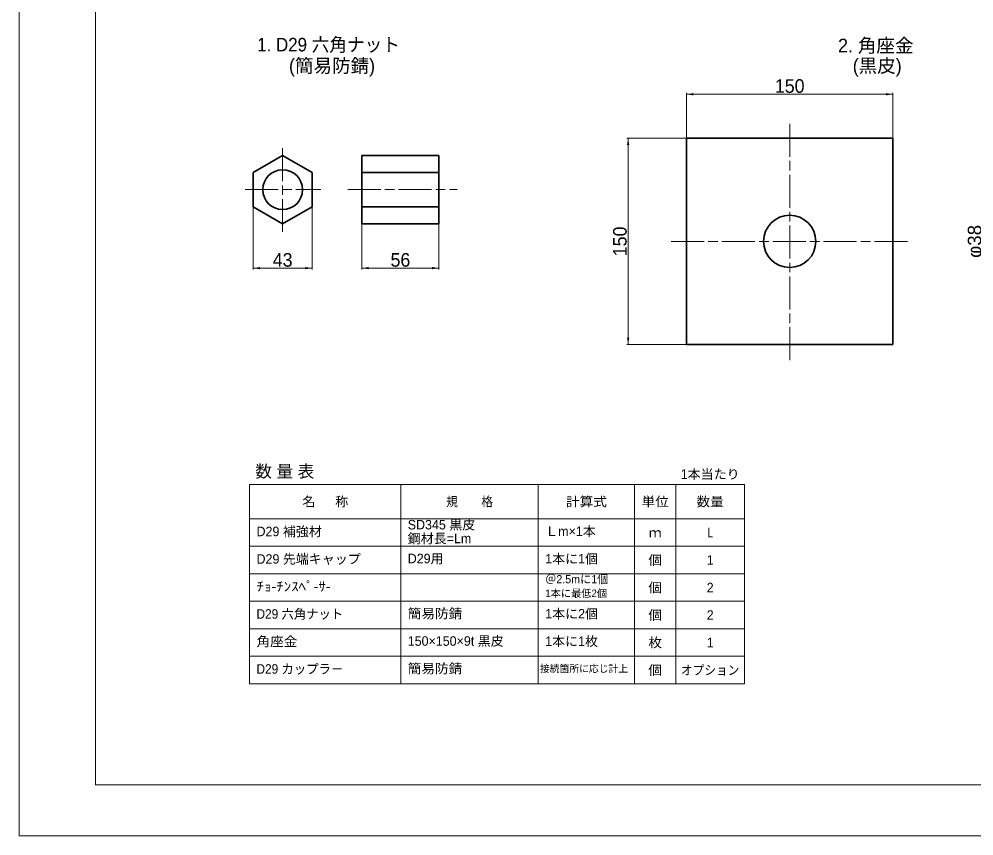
# Model space of a CAD drawing. Units: millimetres at full size, sheet at 1:2. Extents: x 212 to 1894, y 2197 to 3385.
# Drawn here: x 212 to 906, y 2197 to 2791 of the extents above; entities that cross this region are included whole.
import ezdxf
from ezdxf.enums import TextEntityAlignment as Align

# ---------------------------------------------------------------- set-up
doc = ezdxf.new("R2010")
doc.units = ezdxf.units.MM
doc.header["$LTSCALE"] = 2
doc.linetypes.add('CHAIN', pattern=[18.5, 12, -1.5, 3.5, -1.5])
for name, color, linetype, lineweight in [('1 外形線', 7, 'Continuous', 35), ('4 中心線', 1, 'CHAIN', 18), ('6寸法線', 4, 'Continuous', 13), ('7 枠・タイトル', 7, 'Continuous', 13), ('8 数量表', 7, 'Continuous', 13), ('Defpoints_2', 7, 'Continuous', 13)]:
    doc.layers.add(name, color=color, linetype=linetype, lineweight=lineweight)
doc.styles.add('ＭＳ Ｐゴシック', font='')
doc.styles.get('ＭＳ Ｐゴシック').set_extended_font_data('MS PGothic')

# ---------------------------------------------------------------- blocks, each defined once
blk = doc.blocks.new('filled_arrow')
at = {"color": 0, "linetype": 'Continuous', "lineweight": -2}
blk.add_solid([(7.5, 1.25), (0, 0), (7.5, -1.25)], dxfattribs=at)

msp = doc.modelspace()

# ---------------------------------------------------------------- linework, layer by layer
at = {"layer": '1 外形線'}
for p, q in [((847.243, 2704.31), (697.243, 2704.31)), ((697.243, 2704.31), (697.243, 2554.31)), ((847.243, 2554.31), (847.243, 2704.31)), ((517.053, 2691.758), (461.053, 2691.758)), ((461.053, 2642.106), (461.053, 2691.758)), ((517.053, 2642.106), (517.053, 2691.758)), ((461.053, 2679.345), (517.053, 2679.345)), ((461.053, 2654.519), (517.053, 2654.519)), ((517.053, 2642.106), (461.053, 2642.106)), ((697.243, 2554.31), (847.243, 2554.31))]:
    msp.add_line(p, q, dxfattribs=at)
msp.add_lwpolyline([(424.898, 2679.345), (403.398, 2691.758), (381.898, 2679.345), (381.898, 2654.519), (403.398, 2642.106), (424.898, 2654.519)], close=True, dxfattribs=at)
for centre, radius in [((403.398, 2666.932), 14.45), ((772.243, 2629.31), 19)]:
    msp.add_circle(centre, radius, dxfattribs=at)
at = {"layer": '4 中心線'}
for p, q in [((772.243, 2542.835), (772.243, 2715.785)), ((403.398, 2697.072), (403.398, 2636.262)), ((376.096, 2666.932), (431.127, 2666.932)), ((450.718, 2666.932), (530.237, 2666.932)), ((685.945, 2629.31), (858.541, 2629.31))]:
    msp.add_line(p, q, dxfattribs=at)
at = {"layer": '6寸法線'}
for p, q in [((697.243, 2704.372), (697.243, 2737.32)), ((847.243, 2704.372), (847.243, 2737.32)), ((697.243, 2736.32), (847.243, 2736.32)), ((697.181, 2704.31), (653.716, 2704.31)), ((654.716, 2704.31), (654.716, 2554.31)), ((381.898, 2654.456), (381.898, 2608.872)), ((424.898, 2654.456), (424.898, 2608.872)), ((461.053, 2642.043), (461.053, 2608.872)), ((517.053, 2642.043), (517.053, 2608.872)), ((424.898, 2609.872), (381.898, 2609.872)), ((517.053, 2609.872), (461.053, 2609.872)), ((697.181, 2554.31), (653.716, 2554.31))]:
    msp.add_line(p, q, dxfattribs=at)
at = {"layer": '7 枠・タイトル'}
for p, q in [((267.324, 2234.192), (267.324, 3347.745)), ((1838.02, 2234.192), (267.324, 2234.192))]:
    msp.add_line(p, q, dxfattribs=at)
at = {"layer": '8 数量表'}
for p, q in [((379.386, 2452.571), (739.386, 2452.571)), ((379.386, 2452.571), (379.386, 2307.571)), ((489.386, 2452.571), (489.386, 2307.571)), ((589.386, 2452.571), (589.386, 2307.571)), ((659.386, 2452.571), (659.386, 2307.571)), ((689.386, 2452.571), (689.386, 2307.571)), ((739.386, 2452.571), (739.386, 2307.571)), ((379.386, 2427.571), (739.386, 2427.571)), ((379.386, 2407.571), (739.386, 2407.571)), ((379.386, 2387.571), (739.386, 2387.571)), ((379.386, 2367.571), (739.386, 2367.571)), ((379.386, 2347.571), (739.386, 2347.571)), ((379.386, 2327.571), (739.386, 2327.571)), ((379.386, 2307.571), (739.386, 2307.571)), ((379.386, 2307.571), (739.386, 2307.571))]:
    msp.add_line(p, q, dxfattribs=at)
at = {"layer": 'Defpoints_2'}
msp.add_lwpolyline([(211.672, 2196.969), (1893.672, 2196.969), (1893.672, 3384.969), (211.672, 3384.969)], close=True, dxfattribs=at)

# ---------------------------------------------------------------- block references
at = {"layer": '6寸法線', "xscale": 0.667, "yscale": 0.667}
for p in [(697.243, 2736.32), (381.898, 2609.872), (461.053, 2609.872)]:
    msp.add_blockref('filled_arrow', p, dxfattribs=at)
for p, rotation in [((847.243, 2736.32), 180), ((654.716, 2704.31), 270), ((424.898, 2609.872), 180), ((517.053, 2609.872), 180), ((654.716, 2554.31), 90)]:
    msp.add_blockref('filled_arrow', p, dxfattribs=dict(at, rotation=rotation))

# ---------------------------------------------------------------- texts
at = {"layer": '6寸法線', "style": 'ＭＳ Ｐゴシック'}
for s, p in [('150', (772.243, 2742.32)), ('43', (403.398, 2615.872)), ('56', (489.053, 2615.872))]:
    msp.add_text(s, height=9.897, dxfattribs=at).set_placement(p, align=Align.MIDDLE_CENTER)
msp.add_text('150', height=9.897, rotation=90, dxfattribs=at).set_placement((648.716, 2629.31), align=Align.MIDDLE_CENTER)
at = {"layer": '6寸法線', "style": 'ＭＳ Ｐゴシック', "width": 1.05}
msp.add_text('φ38', height=9.897, rotation=90, dxfattribs=at).set_placement((906.745, 2629.31), align=Align.MIDDLE_CENTER)
at = {"layer": '7 枠・タイトル', "style": 'ＭＳ Ｐゴシック', "width": 0.95}
msp.add_text('1. D29 六角ナット', height=9.897, dxfattribs=at).set_placement((384.899, 2764.475), align=Align.BOTTOM_LEFT)
at = {"layer": '7 枠・タイトル', "style": 'ＭＳ Ｐゴシック'}
for s, p in [('2. 角座金', (807.422, 2763.842)), ('(簡易防錆)', (408.002, 2749.167)), ('(黒皮)', (818.1, 2749.167))]:
    msp.add_text(s, height=9.897, dxfattribs=at).set_placement(p, align=Align.BOTTOM_LEFT)
at = {"layer": '8 数量表', "style": 'ＭＳ Ｐゴシック'}
for s, height, p in [('数 量 表', 8.908, (383.458, 2454.939)), ('SD345 黒皮', 6.928, (494.386, 2417.743)), ('D29 補強材', 6.928, (384.386, 2412.83)), ('鋼材長=Lm', 6.928, (494.386, 2407.743)), ('Ｌm×1本', 6.928, (594.386, 2412.991)), ('D29 先端キャップ', 6.928, (384.386, 2392.83)), ('D29用', 6.928, (494.386, 2393.151)), ('1本に1個', 6.928, (594.386, 2392.991)), ('＠2.5mに1個', 5.938, (594.386, 2378.878)), ('1本に最低2個', 5.444, (594.386, 2369.027)), ('1本に2個', 6.928, (594.386, 2352.991)), ('150×150×9t 黒皮', 6.928, (494.386, 2333.151)), ('1本に1枚', 6.928, (594.386, 2332.991)), ('接続箇所に応じ計上', 5.22, (590.542, 2314.422))]:
    msp.add_text(s, height=height, dxfattribs=at).set_placement(p, align=Align.BOTTOM_LEFT)
for s, p in [('1本当たり', (714.386, 2460.071)), ('名\u3000  称', (434.386, 2440.071)), ('ｍ', (674.386, 2417.571)), ('1', (714.386, 2397.571)), ('2', (714.386, 2377.571)), ('2', (714.386, 2357.571)), ('1', (714.386, 2337.571))]:
    msp.add_text(s, height=6.928, dxfattribs=at).set_placement(p, align=Align.MIDDLE_CENTER)
for s, width, p in [('規\u3000\u3000格', 0.9, (539.386, 2440.071)), ('計算式', 1.05, (624.386, 2440.071)), ('単位', 1.05, (674.386, 2440.071)), ('数量', 1.05, (714.386, 2440.071)), ('Ｌ', 0.65, (714.386, 2417.571)), ('個', 1.05, (674.386, 2397.571)), ('個', 1.05, (674.386, 2377.571)), ('個', 1.05, (674.386, 2357.571)), ('枚', 1.05, (674.386, 2337.571)), ('個', 1.05, (674.386, 2317.571)), ('オプション', 0.9, (714.386, 2317.571))]:
    msp.add_text(s, height=6.928, dxfattribs=dict(at, width=width)).set_placement(p, align=Align.MIDDLE_CENTER)
for s, width, p in [('ﾁｮ-ﾁﾝｽﾍﾟ-ｻ-', 1.15, (384.386, 2372.83)), ('D29 六角ナット', 0.95, (384.386, 2352.83)), ('簡易防錆', 1.05, (494.386, 2353.151)), ('角座金', 1.05, (384.386, 2332.83)), ('D29 カップラ－', 0.95, (384.386, 2312.83)), ('簡易防錆', 1.05, (494.386, 2313.151))]:
    msp.add_text(s, height=6.928, dxfattribs=dict(at, width=width)).set_placement(p, align=Align.BOTTOM_LEFT)

doc.saveas('drawing.dxf')
